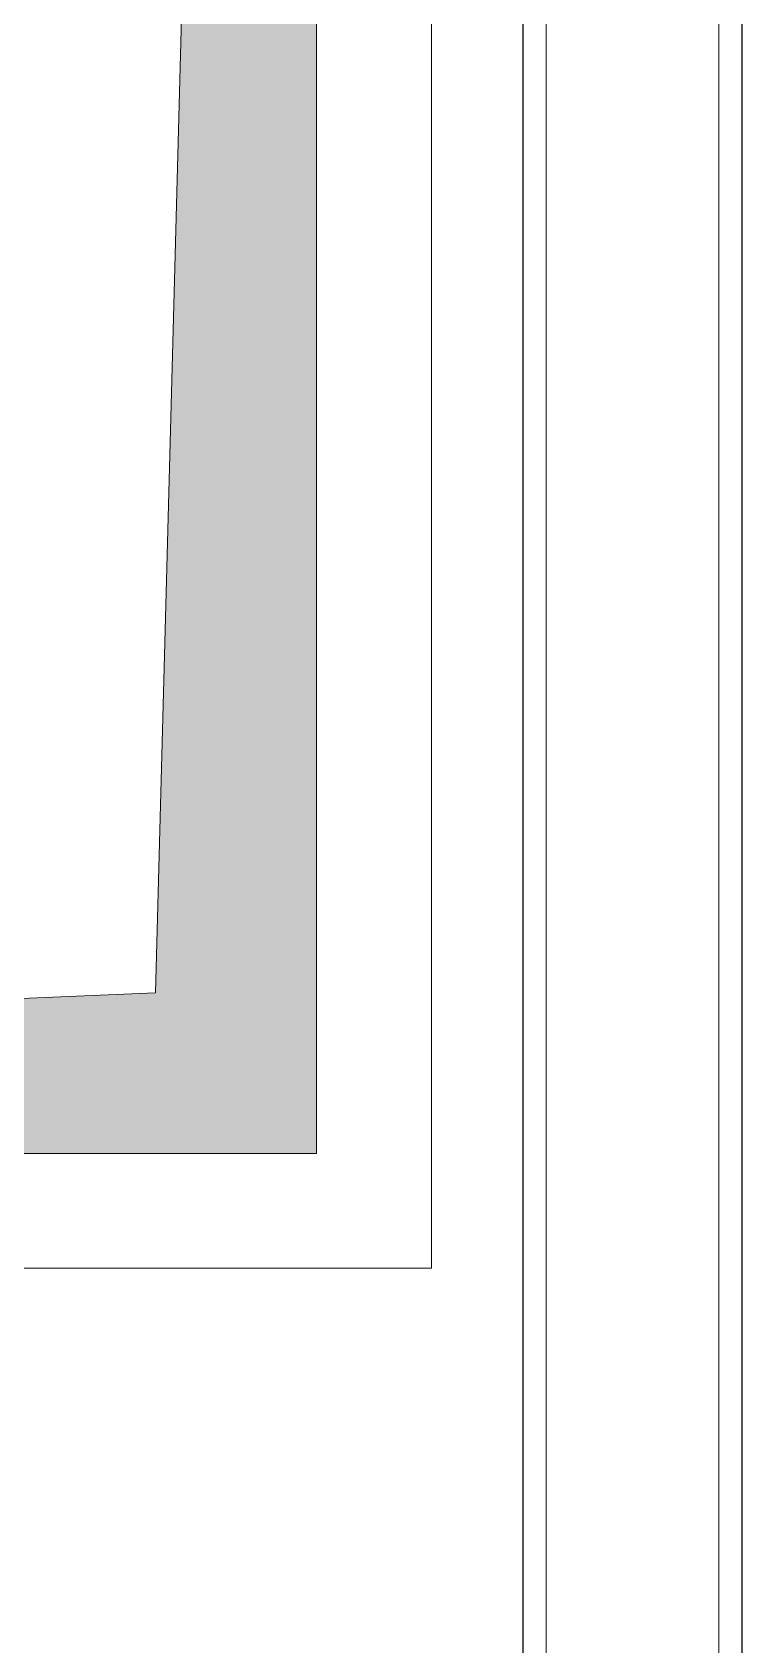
# Model space of a CAD drawing. Header units: metres. Extents: x -11418 to 773, y -8631 to 3561.
# Drawn here: x -3733.2 to -3671.4, y -1773.7 to -1633.3 of the extents above; entities that cross this region are included whole.
import ezdxf

# ---------------------------------------------------------------- set-up
doc = ezdxf.new("R2010")
doc.units = ezdxf.units.M
doc.header["$LTSCALE"] = 0.01
doc.header["$MEASUREMENT"] = 0
doc.layers.add('AG-PLASTER', color=73, linetype='Continuous')
doc.layers.add('AG-Wall', color=4, linetype='Continuous', lineweight=20)
doc.layers.add('shaft', color=3, linetype='Continuous', lineweight=20)

msp = doc.modelspace()

# ---------------------------------------------------------------- hatches: boundary and pattern name
at = {"layer": 'shaft'}
h = msp.add_hatch(color=256, dxfattribs=at)
h.dxf.hatch_style = 1
h.paths.add_polyline_path([(-4053.44, -1730.88), (-3708.44, -1730.88), (-3708.44, -1190.89), (-3722.44, -1716.88)])

# ---------------------------------------------------------------- linework, layer by layer
at = {"layer": 'AG-PLASTER'}
msp.add_line((-3671.44, -1061.99), (-3671.44, -1883.88), dxfattribs=at)
msp.add_lwpolyline([(-5378.44, -1883.88), (-3690.44, -1883.88), (-3690.44, -1080.99)], dxfattribs=at)
at = {"layer": 'AG-Wall'}
for p, q in [((-3673.44, -1885.88), (-3673.44, -1063.99)), ((-3688.44, -1078.99), (-3688.44, -1885.88))]:
    msp.add_line(p, q, dxfattribs=at)
at = {"layer": 'shaft', "ltscale": 0.3}
msp.add_lwpolyline([(-3698.44, -1175.88), (-4063.44, -1175.88), (-4063.44, -1740.88), (-3698.44, -1740.88)], close=True, dxfattribs=at)
msp.add_lwpolyline([(-4053.44, -1730.88), (-3708.44, -1730.88), (-3708.44, -1190.89), (-3722.44, -1716.88), (-4053.44, -1730.88)], dxfattribs=at)

doc.saveas('drawing.dxf')
